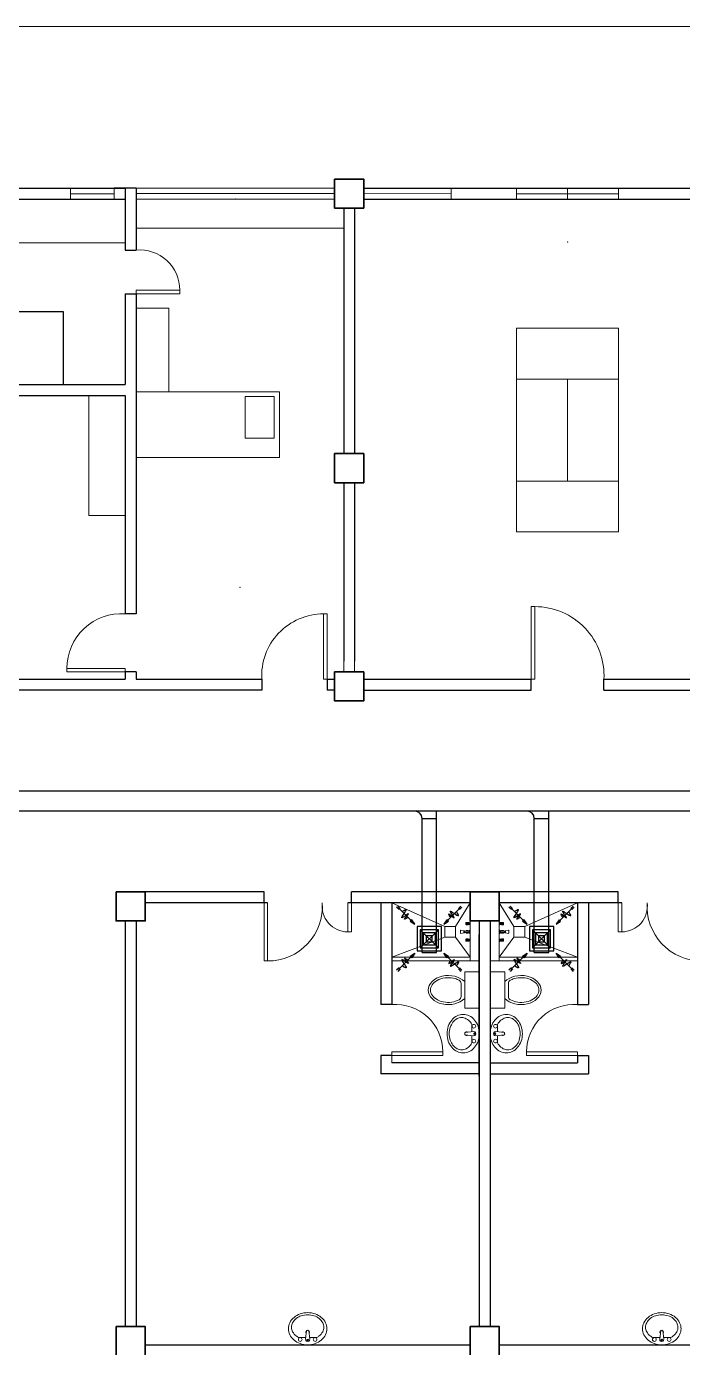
# Model space of a CAD drawing. Header units: millimetres. Extents: x 103 to 228, y 86 to 129.
# Drawn here: x 198.46 to 207.47, y 109.4 to 127.56 of the extents above; entities that cross this region are included whole.
import ezdxf

# ---------------------------------------------------------------- set-up
doc = ezdxf.new("R2010")
doc.units = ezdxf.units.MM
for name, color, linetype in [('AIR', 7, 'Continuous'), ('AIR-00', 8, 'Continuous'), ('AIR-03', 30, 'Continuous'), ('exhaust', 130, 'Continuous')]:
    doc.layers.add(name, color=color, linetype=linetype)

# ---------------------------------------------------------------- blocks, each defined once
blk = doc.blocks.new('GRILL-C-IN')
at = {"layer": 'AIR-00', "ltscale": 3}
for p, q in [((-0.623, 0.601), (-0.674, 0.651)), ((-0.601, 0.623), (-0.651, 0.674)), ((-0.637, 0.637), (-0.3, 0.3)), ((0.637, 0.637), (0.3, 0.3)), ((0.601, 0.623), (0.651, 0.674)), ((0.623, 0.601), (0.674, 0.651)), ((-0.637, -0.637), (-0.3, -0.3)), ((0.637, -0.637), (0.3, -0.3)), ((-0.623, -0.601), (-0.674, -0.651)), ((-0.601, -0.623), (-0.651, -0.674)), ((0.601, -0.623), (0.651, -0.674)), ((0.623, -0.601), (0.674, -0.651))]:
    blk.add_line(p, q, dxfattribs=at)
at = {"layer": 'AIR-00', "color": 50}
for p, q in [((-0.188, 0.187), (0.187, -0.188)), ((0.187, 0.187), (-0.188, -0.188))]:
    blk.add_line(p, q, dxfattribs=at)
at = {"layer": 'AIR-00', "ltscale": 3}
for points in [[(-0.362, 0.393), (-0.393, 0.362), (-0.3, 0.3)], [(0.393, 0.362), (0.362, 0.393), (0.3, 0.3)], [(-0.362, -0.393), (-0.393, -0.362), (-0.3, -0.3)], [(0.393, -0.362), (0.362, -0.393), (0.3, -0.3)]]:
    blk.add_lwpolyline(points, close=True, dxfattribs=at)
at = {"layer": 'AIR-00', "color": 50}
for points in [[(-0.188, -0.188), (0.187, -0.188), (0.187, 0.187), (-0.188, 0.187)], [(-0.125, -0.125), (0.125, -0.125), (0.125, 0.125), (-0.125, 0.125)], [(-0.062, -0.062), (0.062, -0.062), (0.062, 0.062), (-0.062, 0.062)]]:
    blk.add_lwpolyline(points, close=True, dxfattribs=at)
at = {"layer": 'AIR-00', "ltscale": 3}
for points in [[(-0.441, 0.441), (-0.512, 0.404), (-0.432, 0.514), (-0.568, 0.43), (-0.477, 0.6), (-0.561, 0.561)], [(0.441, 0.441), (0.404, 0.512), (0.514, 0.432), (0.43, 0.568), (0.6, 0.477), (0.561, 0.561)], [(-0.441, -0.441), (-0.512, -0.404), (-0.432, -0.514), (-0.568, -0.43), (-0.477, -0.6), (-0.561, -0.561)], [(0.441, -0.441), (0.404, -0.512), (0.514, -0.432), (0.43, -0.568), (0.6, -0.477), (0.561, -0.561)]]:
    blk.add_spline(points, degree=3, dxfattribs=at)
for points in [[(-0.3, 0.3), (-0.362, 0.393), (-0.393, 0.362)], [(0.3, 0.3), (0.393, 0.362), (0.362, 0.393)], [(-0.3, -0.3), (-0.362, -0.393), (-0.393, -0.362)], [(0.3, -0.3), (0.393, -0.362), (0.362, -0.393)]]:
    blk.add_solid(points, dxfattribs=at)
at = {"layer": 'AIR-03', "color": 6}
blk.add_lwpolyline([(-0.25, -0.25), (0.25, -0.25), (0.25, 0.25), (-0.25, 0.25)], close=True, dxfattribs=at)

msp = doc.modelspace()

# ---------------------------------------------------------------- linework, layer by layer
at = {"color": 8, "lineweight": 9}
for p, q in [((212.414, 127.561), (197.089, 127.56)), ((199.064, 125.186), (199.064, 125.336)), ((199.664, 125.336), (199.664, 125.186)), ((200.726, 125.336), (199.964, 125.336)), ((201.926, 125.336), (200.726, 125.336)), ((201.926, 125.336), (202.689, 125.336)), ((203.089, 125.336), (203.089, 125.336)), ((204.289, 125.336), (204.289, 125.186)), ((205.189, 125.186), (205.189, 125.336)), ((205.889, 125.336), (205.889, 125.186)), ((205.889, 125.336), (206.589, 125.336)), ((206.589, 125.336), (206.589, 125.186)), ((199.064, 125.261), (199.664, 125.261)), ((199.664, 125.186), (199.064, 125.186)), ((202.689, 125.263), (199.964, 125.263)), ((200.726, 125.186), (199.964, 125.186)), ((201.926, 125.186), (200.726, 125.186)), ((201.926, 125.186), (202.689, 125.186)), ((204.289, 125.261), (203.089, 125.263)), ((206.589, 125.261), (205.189, 125.261)), ((205.889, 125.186), (205.189, 125.186)), ((199.814, 124.586), (198.314, 124.586)), ((202.814, 118.688), (202.814, 118.836)), ((202.964, 118.688), (202.964, 118.836)), ((203.089, 118.586), (203.089, 118.586)), ((203.089, 118.436), (203.089, 118.436)), ((204.551, 115.514), (203.476, 115.514)), ((204.551, 115.514), (204.551, 114.714)), ((204.951, 115.514), (204.951, 114.714)), ((204.492, 115.241), (204.492, 115.214)), ((204.492, 115.241), (204.494, 115.241)), ((204.492, 115.214), (204.494, 115.214)), ((204.494, 115.241), (204.496, 115.244)), ((204.494, 115.241), (204.494, 115.214)), ((204.494, 115.214), (204.496, 115.211)), ((204.496, 115.244), (204.496, 115.211)), ((204.496, 115.244), (204.518, 115.244)), ((204.496, 115.211), (204.518, 115.211)), ((204.505, 115.241), (204.517, 115.241)), ((204.505, 115.234), (204.517, 115.234)), ((204.505, 115.221), (204.517, 115.221)), ((204.505, 115.214), (204.517, 115.214)), ((204.518, 115.244), (204.522, 115.242)), ((204.518, 115.241), (204.518, 115.233)), ((204.518, 115.214), (204.518, 115.222)), ((204.518, 115.211), (204.522, 115.213)), ((204.524, 115.242), (204.53, 115.242)), ((204.524, 115.214), (204.53, 115.214)), ((204.53, 115.242), (204.532, 115.241)), ((204.53, 115.242), (204.53, 115.214)), ((204.53, 115.214), (204.532, 115.214)), ((204.532, 115.241), (204.532, 115.214)), ((204.544, 115.239), (204.532, 115.239)), ((204.544, 115.216), (204.532, 115.216)), ((204.55, 115.245), (204.544, 115.241)), ((204.544, 115.241), (204.544, 115.214)), ((204.55, 115.211), (204.544, 115.214)), ((204.55, 115.245), (204.55, 115.211)), ((204.55, 115.245), (204.551, 115.245)), ((204.55, 115.211), (204.551, 115.211)), ((204.551, 115.245), (204.551, 115.211)), ((204.951, 115.245), (204.951, 115.211)), ((204.952, 115.245), (204.951, 115.245)), ((204.952, 115.211), (204.951, 115.211)), ((204.952, 115.245), (204.952, 115.211)), ((204.952, 115.245), (204.959, 115.241)), ((204.952, 115.211), (204.959, 115.214)), ((204.959, 115.241), (204.959, 115.214)), ((204.959, 115.239), (204.97, 115.239)), ((204.959, 115.216), (204.97, 115.216)), ((204.973, 115.242), (204.97, 115.241)), ((204.97, 115.241), (204.97, 115.214)), ((204.973, 115.214), (204.97, 115.214)), ((204.973, 115.242), (204.973, 115.214)), ((204.979, 115.242), (204.973, 115.242)), ((204.979, 115.214), (204.973, 115.214)), ((204.984, 115.244), (204.98, 115.242)), ((204.984, 115.211), (204.98, 115.213)), ((205.006, 115.244), (204.984, 115.244)), ((204.984, 115.241), (204.984, 115.233)), ((204.984, 115.214), (204.984, 115.222)), ((205.006, 115.211), (204.984, 115.211)), ((204.998, 115.241), (204.985, 115.241)), ((204.998, 115.214), (204.985, 115.214)), ((204.998, 115.234), (204.986, 115.234)), ((204.998, 115.221), (204.986, 115.221)), ((205.006, 115.244), (205.006, 115.211)), ((205.008, 115.241), (205.006, 115.244)), ((205.008, 115.214), (205.006, 115.211)), ((205.008, 115.241), (205.008, 115.214)), ((205.01, 115.241), (205.008, 115.241)), ((205.01, 115.214), (205.008, 115.214)), ((205.01, 115.241), (205.01, 115.214)), ((204.419, 115.095), (204.419, 115.133)), ((204.466, 115.126), (204.424, 115.135)), ((204.466, 115.102), (204.424, 115.093)), ((204.473, 115.126), (204.466, 115.126)), ((204.466, 115.126), (204.466, 115.102)), ((204.466, 115.126), (204.466, 115.102)), ((204.466, 115.102), (204.473, 115.102)), ((204.473, 115.102), (204.473, 115.126)), ((204.473, 115.121), (204.536, 115.121)), ((204.536, 115.106), (204.473, 115.106)), ((204.492, 115.127), (204.492, 115.121)), ((204.492, 115.127), (204.494, 115.127)), ((204.492, 115.106), (204.492, 115.101)), ((204.492, 115.101), (204.494, 115.101)), ((204.492, 115.013), (204.494, 115.013)), ((204.492, 115.013), (204.492, 114.987)), ((204.492, 114.987), (204.494, 114.987)), ((204.494, 115.127), (204.496, 115.131)), ((204.494, 115.127), (204.494, 115.121)), ((204.494, 115.106), (204.494, 115.101)), ((204.494, 115.101), (204.496, 115.097)), ((204.494, 115.013), (204.496, 115.017)), ((204.494, 115.013), (204.494, 114.987)), ((204.494, 114.987), (204.496, 114.984)), ((204.496, 115.131), (204.496, 115.121)), ((204.496, 115.131), (204.518, 115.131)), ((204.496, 115.106), (204.496, 115.097)), ((204.496, 115.097), (204.518, 115.097)), ((204.496, 115.017), (204.518, 115.017)), ((204.496, 115.017), (204.496, 114.984)), ((204.496, 114.984), (204.518, 114.984)), ((204.505, 115.127), (204.517, 115.127)), ((204.505, 115.101), (204.517, 115.101)), ((204.505, 115.013), (204.517, 115.013)), ((204.505, 115.006), (204.517, 115.006)), ((204.505, 114.994), (204.517, 114.994)), ((204.505, 114.987), (204.517, 114.987)), ((204.518, 115.131), (204.522, 115.128)), ((204.518, 115.127), (204.518, 115.121)), ((204.518, 115.101), (204.518, 115.106)), ((204.518, 115.097), (204.522, 115.099)), ((204.518, 115.017), (204.522, 115.015)), ((204.518, 115.013), (204.518, 115.006)), ((204.518, 114.987), (204.518, 114.994)), ((204.518, 114.984), (204.522, 114.986)), ((204.524, 115.128), (204.53, 115.128)), ((204.524, 115.1), (204.53, 115.1)), ((204.524, 115.014), (204.53, 115.014)), ((204.524, 114.986), (204.53, 114.986)), ((204.53, 115.128), (204.53, 115.121)), ((204.53, 115.128), (204.532, 115.127)), ((204.53, 115.106), (204.53, 115.1)), ((204.53, 115.1), (204.532, 115.101)), ((204.53, 115.014), (204.53, 114.986)), ((204.53, 115.014), (204.532, 115.014)), ((204.53, 114.986), (204.532, 114.987)), ((204.532, 115.127), (204.532, 115.121)), ((204.536, 115.125), (204.532, 115.125)), ((204.532, 115.106), (204.532, 115.101)), ((204.536, 115.103), (204.532, 115.103)), ((204.532, 115.014), (204.532, 114.987)), ((204.544, 115.012), (204.532, 115.012)), ((204.544, 114.989), (204.532, 114.989)), ((204.536, 115.097), (204.536, 115.131)), ((204.536, 115.131), (204.545, 115.131)), ((204.536, 115.121), (204.536, 115.106)), ((204.545, 115.097), (204.536, 115.097)), ((204.55, 115.017), (204.544, 115.014)), ((204.544, 115.014), (204.544, 114.987)), ((204.55, 114.983), (204.544, 114.987)), ((204.545, 115.131), (204.551, 115.143)), ((204.545, 115.097), (204.545, 115.131)), ((204.545, 115.131), (204.545, 115.097)), ((204.551, 115.085), (204.545, 115.097)), ((204.55, 115.017), (204.551, 115.017)), ((204.55, 115.017), (204.55, 114.983)), ((204.55, 114.983), (204.551, 114.983)), ((204.551, 115.143), (204.551, 115.085)), ((204.551, 115.017), (204.551, 114.983)), ((204.957, 115.131), (204.951, 115.143)), ((204.951, 115.143), (204.951, 115.085)), ((204.951, 115.085), (204.957, 115.097)), ((204.952, 115.017), (204.951, 115.017)), ((204.951, 115.017), (204.951, 114.983)), ((204.952, 114.983), (204.951, 114.983)), ((204.952, 115.017), (204.959, 115.014)), ((204.952, 115.017), (204.952, 114.983)), ((204.952, 114.983), (204.959, 114.987)), ((204.957, 115.097), (204.957, 115.131)), ((204.967, 115.131), (204.957, 115.131)), ((204.957, 115.131), (204.957, 115.097)), ((204.957, 115.097), (204.967, 115.097)), ((204.959, 115.014), (204.959, 114.987)), ((204.959, 115.012), (204.97, 115.012)), ((204.959, 114.989), (204.97, 114.989)), ((204.967, 115.097), (204.967, 115.131)), ((204.967, 115.125), (204.97, 115.125)), ((205.029, 115.121), (204.967, 115.121)), ((204.967, 115.121), (204.967, 115.106)), ((204.967, 115.106), (205.029, 115.106)), ((204.967, 115.103), (204.97, 115.103)), ((204.973, 115.128), (204.97, 115.127)), ((204.97, 115.127), (204.97, 115.121)), ((204.97, 115.106), (204.97, 115.101)), ((204.973, 115.1), (204.97, 115.101)), ((204.97, 115.014), (204.97, 114.987)), ((204.973, 115.014), (204.97, 115.014)), ((204.973, 114.986), (204.97, 114.987)), ((204.973, 115.128), (204.973, 115.121)), ((204.979, 115.128), (204.973, 115.128)), ((204.973, 115.106), (204.973, 115.1)), ((204.979, 115.1), (204.973, 115.1)), ((204.979, 115.014), (204.973, 115.014)), ((204.973, 115.014), (204.973, 114.986)), ((204.979, 114.986), (204.973, 114.986)), ((204.984, 115.131), (204.98, 115.128)), ((204.984, 115.097), (204.98, 115.099)), ((204.984, 115.017), (204.98, 115.015)), ((204.984, 114.984), (204.98, 114.986)), ((205.006, 115.131), (204.984, 115.131)), ((204.984, 115.127), (204.984, 115.121)), ((204.984, 115.101), (204.984, 115.106)), ((205.006, 115.097), (204.984, 115.097)), ((205.006, 115.017), (204.984, 115.017)), ((204.984, 115.013), (204.984, 115.006)), ((204.984, 114.987), (204.984, 114.994)), ((205.006, 114.984), (204.984, 114.984)), ((204.998, 115.127), (204.985, 115.127)), ((204.998, 115.101), (204.985, 115.101)), ((204.998, 115.013), (204.985, 115.013)), ((204.998, 114.987), (204.985, 114.987)), ((204.998, 115.006), (204.986, 115.006)), ((204.998, 114.994), (204.986, 114.994)), ((205.006, 115.131), (205.006, 115.121)), ((205.008, 115.127), (205.006, 115.131)), ((205.006, 115.106), (205.006, 115.097)), ((205.008, 115.101), (205.006, 115.097)), ((205.008, 115.013), (205.006, 115.017)), ((205.006, 115.017), (205.006, 114.984)), ((205.008, 114.987), (205.006, 114.984)), ((205.008, 115.127), (205.008, 115.121)), ((205.01, 115.127), (205.008, 115.127)), ((205.008, 115.106), (205.008, 115.101)), ((205.01, 115.101), (205.008, 115.101)), ((205.01, 115.013), (205.008, 115.013)), ((205.008, 115.013), (205.008, 114.987)), ((205.01, 114.987), (205.008, 114.987)), ((205.01, 115.127), (205.01, 115.121)), ((205.01, 115.106), (205.01, 115.101)), ((205.01, 115.013), (205.01, 114.987)), ((205.029, 115.126), (205.036, 115.126)), ((205.029, 115.102), (205.029, 115.126)), ((205.036, 115.102), (205.029, 115.102)), ((205.036, 115.126), (205.078, 115.135)), ((205.036, 115.126), (205.036, 115.102)), ((205.036, 115.126), (205.036, 115.102)), ((205.036, 115.102), (205.078, 115.093)), ((205.083, 115.095), (205.083, 115.133)), ((204.676, 114.564), (204.476, 114.564)), ((204.476, 114.564), (204.476, 114.064)), ((204.676, 114.064), (204.676, 114.564)), ((204.826, 114.564), (205.026, 114.564)), ((204.826, 114.064), (204.826, 114.564)), ((205.026, 114.564), (205.026, 114.064)), ((204.426, 114.405), (204.426, 114.224)), ((205.076, 114.405), (205.076, 114.224)), ((204.476, 114.064), (204.676, 114.064)), ((205.026, 114.064), (204.826, 114.064)), ((204.478, 113.728), (204.6, 113.742)), ((204.478, 113.699), (204.6, 113.686)), ((204.574, 113.738), (204.574, 113.841)), ((205.024, 113.728), (204.902, 113.742)), ((205.024, 113.699), (204.902, 113.686)), ((204.928, 113.738), (204.928, 113.841)), ((202.305, 109.635), (202.292, 109.513)), ((202.334, 109.635), (202.348, 109.513)), ((207.168, 109.635), (207.155, 109.513)), ((207.197, 109.635), (207.21, 109.513))]:
    msp.add_line(p, q, dxfattribs=at)
at = {"color": 8, "lineweight": 25}
for p, q in [((197.851, 125.336), (199.051, 125.336)), ((199.051, 125.336), (199.814, 125.336)), ((199.814, 125.336), (199.664, 125.336)), ((199.814, 125.336), (199.814, 124.486)), ((199.964, 125.336), (199.814, 125.336)), ((199.964, 125.336), (199.964, 124.486)), ((203.089, 125.336), (208.689, 125.336)), ((198.314, 125.186), (199.051, 125.186)), ((199.051, 125.186), (199.814, 125.186)), ((203.089, 125.186), (208.689, 125.186)), ((202.814, 125.063), (202.814, 121.688)), ((202.964, 125.063), (202.964, 121.688)), ((199.814, 124.486), (199.964, 124.486)), ((199.814, 123.886), (199.814, 122.636)), ((199.814, 123.886), (199.964, 123.886)), ((199.964, 123.886), (199.964, 119.486)), ((196.964, 122.636), (199.814, 122.636)), ((196.964, 122.486), (199.814, 122.486)), ((199.814, 122.486), (199.814, 119.486)), ((202.814, 121.288), (202.814, 118.836)), ((202.964, 121.288), (202.964, 118.836)), ((199.964, 119.486), (199.814, 119.486)), ((199.814, 118.686), (199.814, 118.586)), ((199.964, 118.686), (199.814, 118.686)), ((199.964, 118.686), (199.964, 118.586)), ((197.989, 118.586), (199.814, 118.586)), ((201.689, 118.436), (197.989, 118.436)), ((199.964, 118.586), (201.689, 118.586)), ((201.689, 118.586), (201.689, 118.436)), ((202.589, 118.586), (202.689, 118.586)), ((202.589, 118.586), (202.589, 118.436)), ((202.689, 118.436), (202.589, 118.436)), ((203.089, 118.586), (205.389, 118.586)), ((203.089, 118.436), (205.389, 118.436)), ((205.389, 118.436), (205.389, 118.586)), ((206.389, 118.586), (208.689, 118.586)), ((206.389, 118.436), (206.389, 118.586)), ((206.389, 118.436), (208.689, 118.436)), ((201.72, 115.664), (200.089, 115.664)), ((201.77, 115.514), (200.089, 115.514)), ((201.72, 115.514), (201.72, 115.664)), ((204.551, 115.514), (202.87, 115.514)), ((206.582, 115.664), (202.92, 115.664)), ((202.92, 115.514), (202.92, 115.664)), ((206.632, 115.514), (204.951, 115.514)), ((206.582, 115.514), (206.582, 115.664)), ((199.814, 115.264), (199.814, 109.687)), ((199.964, 115.264), (199.964, 109.687)), ((204.676, 115.264), (204.676, 109.687)), ((204.826, 115.264), (204.826, 109.687)), ((204.676, 113.128), (204.676, 115.078)), ((200.089, 109.437), (204.551, 109.437)), ((204.951, 109.437), (209.414, 109.437))]:
    msp.add_line(p, q, dxfattribs=at)
at = {"color": 8, "lineweight": 9, "ltscale": 0.4}
for p, q in [((202.814, 124.786), (199.964, 124.786)), ((199.314, 122.486), (199.314, 120.836)), ((199.314, 120.836), (199.814, 120.836))]:
    msp.add_line(p, q, dxfattribs=at)
at = {"color": 8, "lineweight": 25, "ltscale": 0.3}
for p, q in [((203.326, 115.514), (203.326, 114.114)), ((203.476, 115.514), (203.476, 114.114)), ((206.026, 115.514), (206.026, 114.114)), ((206.176, 115.514), (206.176, 114.114)), ((203.476, 114.114), (203.326, 114.114)), ((206.026, 114.114), (206.176, 114.114)), ((203.326, 113.414), (203.326, 113.164)), ((203.476, 113.414), (203.326, 113.414)), ((206.026, 113.414), (206.026, 113.314)), ((206.026, 113.414), (206.176, 113.414)), ((206.176, 113.414), (206.176, 113.164)), ((204.676, 113.164), (203.326, 113.164)), ((204.676, 113.314), (203.476, 113.314)), ((204.826, 113.314), (206.026, 113.314)), ((204.826, 113.164), (206.176, 113.164))]:
    msp.add_line(p, q, dxfattribs=at)
at = {"color": 8, "lineweight": 9, "ltscale": 0.3}
for p, q in [((204.201, 115.189), (203.476, 115.514)), ((204.351, 115.189), (204.551, 115.514)), ((205.151, 115.189), (204.951, 115.514)), ((205.301, 115.189), (206.026, 115.514)), ((204.201, 115.039), (203.476, 114.764)), ((204.351, 115.039), (204.551, 114.764)), ((205.151, 115.039), (204.951, 114.764)), ((205.301, 115.039), (206.026, 114.764))]:
    msp.add_line(p, q, dxfattribs=at)
at = {"color": 8, "lineweight": 13, "ltscale": 0.3}
msp.add_line((203.476, 113.414), (203.476, 113.314), dxfattribs=at)
at = {"color": 8, "lineweight": 9}
for points in [[(199.064, 125.336), (199.664, 125.336), (199.664, 125.186), (199.064, 125.186)], [(203.089, 125.336), (204.289, 125.336), (204.289, 125.186), (203.089, 125.186)], [(205.189, 125.336), (206.589, 125.336), (206.589, 125.186), (205.189, 125.186)], [(206.589, 122.711), (206.589, 123.411), (205.189, 123.411), (205.189, 122.711)], [(205.889, 122.711), (205.189, 122.711), (205.189, 121.311), (205.889, 121.311)], [(205.889, 122.711), (206.589, 122.711), (206.589, 121.311), (205.889, 121.311)], [(206.589, 121.311), (206.589, 120.611), (205.189, 120.611), (205.189, 121.311)]]:
    msp.add_lwpolyline(points, close=True, dxfattribs=at)
at = {"color": 8, "lineweight": 35}
for points in [[(202.689, 125.463), (203.089, 125.463), (203.089, 125.063), (202.689, 125.063)], [(202.689, 121.688), (203.089, 121.688), (203.089, 121.288), (202.689, 121.288)], [(202.689, 118.688), (203.089, 118.688), (203.089, 118.288), (202.689, 118.288)], [(199.689, 115.664), (200.089, 115.664), (200.089, 115.264), (199.689, 115.264)], [(204.551, 115.664), (204.951, 115.664), (204.951, 115.264), (204.551, 115.264)], [(199.689, 109.687), (200.089, 109.687), (200.089, 109.287), (199.689, 109.287)], [(204.551, 109.687), (204.951, 109.687), (204.951, 109.287), (204.551, 109.287)]]:
    msp.add_lwpolyline(points, close=True, dxfattribs=at)
at = {"color": 8, "lineweight": 13, "ltscale": 0.03}
for points in [[(199.964, 123.886), (199.964, 123.936), (200.564, 123.936), (200.564, 123.886)], [(202.589, 118.586), (202.539, 118.586), (202.539, 119.486), (202.589, 119.486)], [(199.814, 118.686), (199.814, 118.736), (199.014, 118.736), (199.014, 118.686)], [(201.77, 115.514), (201.72, 115.514), (201.72, 114.714), (201.77, 114.714)], [(202.92, 115.514), (202.87, 115.514), (202.87, 115.114), (202.92, 115.114)], [(206.582, 115.514), (206.632, 115.514), (206.632, 115.114), (206.582, 115.114)], [(203.476, 113.414), (203.476, 113.464), (204.176, 113.464), (204.176, 113.414)], [(206.026, 113.414), (206.026, 113.464), (205.326, 113.464), (205.326, 113.414)]]:
    msp.add_lwpolyline(points, close=True, dxfattribs=at)
at = {"color": 8, "lineweight": 9, "ltscale": 0.3}
for points in [[(199.964, 122.536), (199.964, 123.686), (200.414, 123.686), (200.414, 122.536)], [(201.934, 121.636), (199.964, 121.636), (199.964, 122.536), (201.934, 122.536)], [(201.459, 121.901), (201.859, 121.901), (201.859, 122.471), (201.459, 122.471)]]:
    msp.add_lwpolyline(points, close=True, dxfattribs=at)
at = {"color": 8, "lineweight": 25, "ltscale": 0.1}
msp.add_lwpolyline([(198.964, 123.636), (196.964, 123.636), (196.964, 122.636), (198.964, 122.636)], close=True, dxfattribs=at)
at = {"color": 8, "lineweight": 13}
msp.add_lwpolyline([(205.389, 118.586), (205.439, 118.586), (205.439, 119.586), (205.389, 119.586)], close=True, dxfattribs=at)
at = {"color": 8, "lineweight": 9, "ltscale": 0.03}
for points in [[(204.351, 115.039), (204.351, 115.189), (204.201, 115.189), (204.201, 115.039)], [(205.151, 115.039), (205.151, 115.189), (205.301, 115.189), (205.301, 115.039)]]:
    msp.add_lwpolyline(points, close=True, dxfattribs=at)
at = {"color": 8, "lineweight": 9, "ltscale": 0.3}
for points in [[(204.551, 114.764), (203.476, 114.764), (203.476, 114.714), (204.676, 114.714), (204.676, 114.714)], [(204.951, 114.764), (206.026, 114.764), (206.026, 114.714), (204.826, 114.714), (204.826, 114.714)]]:
    msp.add_lwpolyline(points, dxfattribs=at)
at = {"color": 8, "lineweight": 9}
for points in [[(204.455, 113.979, 0.11576), (204.373, 113.96, 0.104047), (204.299, 113.901, 0.090875), (204.251, 113.817, 0.083344), (204.234, 113.714, 0.083344), (204.251, 113.61, 0.090875), (204.299, 113.527, 0.104047), (204.373, 113.468, 0.11576), (204.455, 113.449, 0.11576), (204.538, 113.468, 0.104047), (204.611, 113.527, 0.090875), (204.659, 113.61, 0.083344), (204.676, 113.714, 0.083344), (204.659, 113.817, 0.090875), (204.611, 113.901, 0.104047), (204.538, 113.96, 0.11576)], [(205.047, 113.979, -0.11576), (205.13, 113.96, -0.104047), (205.203, 113.901, -0.090875), (205.251, 113.817, -0.083344), (205.268, 113.714, -0.083344), (205.251, 113.61, -0.090875), (205.203, 113.527, -0.104047), (205.13, 113.468, -0.11576), (205.047, 113.449, -0.11576), (204.965, 113.468, -0.104047), (204.891, 113.527, -0.090875), (204.843, 113.61, -0.083344), (204.826, 113.714, -0.083344), (204.843, 113.817, -0.090875), (204.891, 113.901, -0.104047), (204.965, 113.96, -0.11576)], [(202.585, 109.658, 0.11576), (202.565, 109.74, 0.104047), (202.507, 109.814, 0.090875), (202.423, 109.861, 0.083344), (202.32, 109.879, 0.083344), (202.216, 109.861, 0.090875), (202.132, 109.814, 0.104047), (202.074, 109.74, 0.11576), (202.055, 109.658, 0.11576), (202.074, 109.575, 0.104047), (202.132, 109.502, 0.090875), (202.216, 109.454, 0.083344), (202.32, 109.437, 0.083344), (202.423, 109.454, 0.090875), (202.507, 109.502, 0.104047), (202.565, 109.575, 0.11576)], [(207.447, 109.658, 0.11576), (207.428, 109.74, 0.104047), (207.37, 109.814, 0.090875), (207.286, 109.861, 0.083344), (207.182, 109.879, 0.083344), (207.079, 109.861, 0.090875), (206.995, 109.814, 0.104047), (206.937, 109.74, 0.11576), (206.917, 109.658, 0.11576), (206.937, 109.575, 0.104047), (206.995, 109.502, 0.090875), (207.079, 109.454, 0.083344), (207.182, 109.437, 0.083344), (207.286, 109.454, 0.090875), (207.37, 109.502, 0.104047), (207.428, 109.575, 0.11576)]]:
    msp.add_lwpolyline(points, format="xyb", close=True, dxfattribs=at)
for points in [[(204.434, 113.936, 0.124838), (204.372, 113.921, 0.105788), (204.314, 113.871, 0.086697), (204.278, 113.801, 0.076776), (204.264, 113.714, 0.076776), (204.278, 113.626, 0.086697), (204.314, 113.557, 0.105788), (204.372, 113.507, 0.124838), (204.434, 113.491, 0.124838), (204.497, 113.507, 0.105788), (204.554, 113.557, 0.040067), (204.574, 113.587), (204.574, 113.69, 0.040067)], [(205.068, 113.936, -0.124838), (205.131, 113.921, -0.105788), (205.188, 113.871, -0.086697), (205.225, 113.801, -0.076776), (205.238, 113.714, -0.076776), (205.225, 113.626, -0.086697), (205.188, 113.557, -0.105788), (205.131, 113.507, -0.124838), (205.068, 113.491, -0.124838), (205.006, 113.507, -0.105788), (204.948, 113.557, -0.040067), (204.928, 113.587), (204.928, 113.69, -0.040067)], [(202.542, 109.679, 0.124838), (202.526, 109.741, 0.105788), (202.477, 109.799, 0.086697), (202.407, 109.835, 0.076776), (202.32, 109.849, 0.076776), (202.232, 109.835, 0.086697), (202.163, 109.799, 0.105788), (202.113, 109.741, 0.124838), (202.097, 109.679, 0.124838), (202.113, 109.616, 0.105788), (202.163, 109.559, 0.040067), (202.193, 109.539), (202.295, 109.539, 0.040067)], [(207.405, 109.679, 0.124838), (207.389, 109.741, 0.105788), (207.34, 109.799, 0.086697), (207.27, 109.835, 0.076776), (207.182, 109.849, 0.076776), (207.095, 109.835, 0.086697), (207.025, 109.799, 0.105788), (206.976, 109.741, 0.124838), (206.96, 109.679, 0.124838), (206.976, 109.616, 0.105788), (207.025, 109.559, 0.040067), (207.056, 109.539), (207.158, 109.539, 0.040067)], [(202.344, 109.539), (202.446, 109.539, 0.040067), (202.477, 109.559, 0.105788), (202.526, 109.616, 0.124838), (202.542, 109.679, 0.124838)], [(207.207, 109.539), (207.309, 109.539, 0.040067), (207.34, 109.559, 0.105788), (207.389, 109.616, 0.124838), (207.405, 109.679, 0.124838)]]:
    msp.add_lwpolyline(points, format="xyb", dxfattribs=at)
for centre, radius in [((204.603, 113.816), 0.0255), ((204.61, 113.714), 0.0095), ((204.899, 113.816), 0.0255), ((204.893, 113.714), 0.0095), ((204.603, 113.612), 0.0255), ((204.899, 113.612), 0.0255), ((202.218, 109.51), 0.0255), ((202.421, 109.51), 0.0255), ((207.081, 109.51), 0.0255), ((207.284, 109.51), 0.0255), ((202.32, 109.503), 0.0095), ((207.182, 109.503), 0.0095)]:
    msp.add_circle(centre, radius, dxfattribs=at)
at = {"color": 8, "lineweight": 13, "ltscale": 0.03}
for centre, radius, start, end in [((200.012, 123.936), 0.552, 0, 94.9791), ((199.765, 118.736), 0.752, 86.3048, 180), ((202.539, 118.634), 0.851, 90, 183.2732), ((201.77, 115.465), 0.752, 270, 3.6952), ((202.87, 115.467), 0.353, 172.3719, 270), ((206.632, 115.467), 0.353, 270, 7.6281), ((207.732, 115.465), 0.752, 176.3048, 270), ((203.524, 113.464), 0.652, 0, 94.2422), ((205.978, 113.464), 0.652, 85.7578, 180)]:
    msp.add_arc(centre, radius, start, end, dxfattribs=at)
at = {"color": 8, "lineweight": 13}
msp.add_arc((205.439, 118.634), 0.951, 357.0624, 90, dxfattribs=at)
at = {"color": 8, "lineweight": 9}
for centre, radius, start, end in [((204.376, 114.405), 0.05, 0, 61.8499), ((205.126, 114.405), 0.05, 118.1501, 180), ((204.376, 114.224), 0.05, 298.0084, 360), ((205.126, 114.224), 0.05, 180, 241.9916), ((204.434, 113.805), 0.131, 61.5364, 90), ((204.41, 113.761), 0.181, 37.3815, 61.5364), ((205.092, 113.761), 0.181, 118.4636, 142.6185), ((205.068, 113.805), 0.131, 90, 118.4636), ((204.501, 113.714), 0.025, 161.3793, 198.6207), ((204.572, 113.714), 0.0948, 171.2026, 188.7974), ((204.501, 113.714), 0.025, 48.7978, 143.6932), ((204.501, 113.714), 0.025, 216.3068, 311.2022), ((204.373, 113.733), 0.228, 28.2037, 37.3815), ((204.603, 113.714), 0.028, 263.7545, 96.2455), ((204.899, 113.714), 0.028, 83.7545, 276.2455), ((205.129, 113.733), 0.228, 142.6185, 151.7963), ((205.001, 113.714), 0.025, 36.3068, 131.2022), ((205.001, 113.714), 0.025, 228.7978, 323.6932), ((204.93, 113.714), 0.0948, 351.2026, 8.7974), ((205.001, 113.714), 0.025, 341.3793, 18.6207), ((202.32, 109.612), 0.025, 126.3068, 221.2022), ((202.32, 109.541), 0.0948, 81.2026, 98.7974), ((202.32, 109.612), 0.025, 71.3793, 108.6207), ((202.32, 109.612), 0.025, 318.7978, 53.6932), ((207.182, 109.612), 0.025, 126.3068, 221.2022), ((207.182, 109.541), 0.0948, 81.2026, 98.7974), ((207.182, 109.612), 0.025, 71.3793, 108.6207), ((207.182, 109.612), 0.025, 318.7978, 53.6932), ((202.32, 109.51), 0.028, 173.7545, 6.2455), ((207.182, 109.51), 0.028, 173.7545, 6.2455)]:
    msp.add_arc(centre, radius, start, end, dxfattribs=at)
for centre, major_axis, ratio, start_param, end_param in [((204.5, 115.228), (0.00268, 0.00268), 1, 1.643677, 3.068487), ((204.505, 115.253), (0.00896, 0.00896), 1, 3.15309, 3.864175), ((204.505, 115.223), (0.00738, 0.00738), 1, 0.858879, 1.643677), ((204.505, 115.232), (-0.00738, 0.00738), 1, 1.497691, 2.282489), ((204.505, 115.202), (-0.00896, 0.00896), 1, -0.722807, -0.011722), ((204.517, 115.244), (-0.00268, 0.00268), 1, 2.356082, 2.983721), ((204.517, 115.23), (0.00268, 0.00268), 1, 0.157647, 0.785286), ((204.517, 115.225), (0.00268, 0.00268), 1, 3.926878, 4.554518), ((204.517, 115.211), (-0.00268, 0.00268), 1, -1.41315, -0.785511), ((204.511, 115.256), (-0.0118, 0.0118), 1, 2.876824, 3.009049), ((204.512, 115.223), (-0.00887, 0.00887), 1, 4.509022, 4.870036), ((204.512, 115.232), (-0.00887, 0.00887), 1, 2.983721, 3.344735), ((204.511, 115.199), (0.0118, 0.0118), 1, 0.132318, 0.264544), ((204.524, 115.245), (-0.00268, 0.00268), 1, 1.862141, 2.356082), ((204.519, 115.228), (0.00268, 0.00268), 1, 4.915531, 6.079819), ((204.524, 115.21), (-0.00268, 0.00268), 1, -0.785511, -0.291569), ((204.422, 115.097), (-0.00268, 0.00268), 1, 1.354119, 2.724181), ((204.5, 115), (0.00268, 0.00268), 1, 1.643677, 3.068487), ((204.505, 115.14), (0.00896, 0.00896), 1, 3.15309, 3.864175), ((204.505, 115.088), (0.00896, 0.00896), 1, 0.847989, 1.559075), ((204.505, 115.026), (0.00896, 0.00896), 1, 3.15309, 3.864175), ((204.505, 114.996), (0.00738, 0.00738), 1, 0.858879, 1.643677), ((204.505, 115.005), (-0.00738, 0.00738), 1, 1.497691, 2.282489), ((204.505, 114.975), (-0.00896, 0.00896), 1, -0.722807, -0.011722), ((204.517, 115.131), (0.00268, 0.00268), 1, 3.926878, 4.554518), ((204.517, 115.097), (0.00268, 0.00268), 1, 0.157647, 0.785286), ((204.517, 115.017), (-0.00268, 0.00268), 1, 2.356082, 2.983721), ((204.517, 115.003), (0.00268, 0.00268), 1, 0.157647, 0.785286), ((204.517, 114.998), (0.00268, 0.00268), 1, 3.926878, 4.554518), ((204.517, 114.983), (-0.00268, 0.00268), 1, -1.41315, -0.785511), ((204.511, 115.142), (-0.0118, 0.0118), 1, 2.876824, 3.009049), ((204.511, 115.086), (-0.0118, 0.0118), 1, -1.438478, -1.306252), ((204.511, 115.029), (0.0118, 0.0118), 1, 4.44762, 4.579846), ((204.512, 114.995), (-0.00887, 0.00887), 1, 4.509022, 4.870036), ((204.512, 115.005), (-0.00887, 0.00887), 1, 2.983721, 3.344735), ((204.511, 114.972), (0.0118, 0.0118), 1, 0.132318, 0.264544), ((204.524, 115.132), (0.00268, 0.00268), 1, 3.432937, 3.926878), ((204.524, 115.096), (0.00268, 0.00268), 1, 0.785286, 1.279227), ((204.524, 115.018), (-0.00268, 0.00268), 1, 1.862141, 2.356082), ((204.519, 115), (0.00268, 0.00268), 1, 4.915531, 6.079819), ((204.524, 114.982), (-0.00268, 0.00268), 1, -0.785511, -0.291569), ((205.08, 115.131), (-0.00268, -0.00268), 1, 2.92514, 4.295202), ((204.251, 114.314), (0.275, 0), 0.727273, 0.612555, 5.670631)]:
    msp.add_ellipse(centre, major_axis=major_axis, ratio=ratio, start_param=start_param, end_param=end_param, dxfattribs=at)
at = {"color": 8, "lineweight": 9, "extrusion": (2.88216e-41, -4.99074e-41, -1)}
for centre, major_axis, start_param, end_param in [((204.979, 115.245), (0.00268, -0.00268), 0.291344, 0.785286), ((204.983, 115.228), (-0.00268, -0.00268), 0.203142, 1.36743), ((204.979, 115.21), (0.00268, -0.00268), 3.926878, 4.42082), ((204.991, 115.223), (-0.00887, -0.00887), 1.36743, 1.728443), ((204.991, 115.232), (0.00887, -0.00887), 1.412925, 1.773938), ((204.991, 115.256), (-0.0118, -0.0118), -0.264769, -0.132543), ((204.991, 115.199), (-0.0118, -0.0118), 1.703115, 1.83534), ((204.985, 115.244), (-0.00268, -0.00268), -0.785511, -0.157871), ((204.986, 115.23), (0.00268, -0.00268), 3.299239, 3.926878), ((204.986, 115.225), (0.00268, -0.00268), 0.785286, 1.412925), ((204.985, 115.211), (0.00268, -0.00268), 3.299239, 3.926878), ((204.997, 115.253), (-0.00896, -0.00896), -1.559299, -0.848214), ((204.997, 115.223), (0.00738, -0.00738), 4.000472, 4.78527), ((204.997, 115.232), (-0.00738, -0.00738), 4.639283, 5.424081), ((204.997, 115.202), (0.00896, -0.00896), 3.989582, 4.700667), ((205.002, 115.228), (0.00268, -0.00268), 4.78527, 6.21008), ((204.979, 115.132), (-0.00268, -0.00268), -1.279452, -0.785511), ((204.979, 115.096), (0.00268, -0.00268), 3.926878, 4.42082), ((204.979, 115.018), (-0.00268, -0.00268), -1.279452, -0.785511), ((204.983, 115), (-0.00268, -0.00268), 0.203142, 1.36743), ((204.979, 114.982), (-0.00268, -0.00268), 2.356082, 2.850023), ((204.991, 114.995), (0.00887, -0.00887), 2.938226, 3.299239), ((204.991, 115.005), (-0.00887, -0.00887), -0.157871, 0.203142), ((204.991, 115.142), (0.0118, -0.0118), 1.306028, 1.438253), ((204.991, 115.086), (0.0118, -0.0118), 3.273911, 3.406137), ((204.991, 115.029), (-0.0118, -0.0118), -0.264769, -0.132543), ((204.991, 114.972), (-0.0118, -0.0118), 1.703115, 1.83534), ((204.985, 115.131), (-0.00268, -0.00268), -0.785511, -0.157871), ((204.985, 115.097), (0.00268, -0.00268), 3.299239, 3.926878), ((204.985, 115.017), (0.00268, -0.00268), 0.785286, 1.412925), ((204.986, 115.003), (0.00268, -0.00268), 3.299239, 3.926878), ((204.986, 114.998), (0.00268, -0.00268), 0.785286, 1.412925), ((204.985, 114.983), (-0.00268, -0.00268), 1.728443, 2.356082), ((204.997, 115.14), (0.00896, -0.00896), 0.011497, 0.722582), ((204.997, 115.088), (-0.00896, -0.00896), 2.418785, 3.129871), ((204.997, 115.026), (-0.00896, -0.00896), -1.559299, -0.848214), ((204.997, 114.996), (0.00738, -0.00738), 4.000472, 4.78527), ((204.997, 115.005), (0.00738, -0.00738), 6.21008, 6.994878), ((204.997, 114.975), (-0.00896, -0.00896), 2.418785, 3.129871), ((205.002, 115), (-0.00268, -0.00268), 3.214474, 4.639283), ((205.08, 115.097), (0.00268, -0.00268), 6.066508, 7.43657)]:
    msp.add_ellipse(centre, major_axis=major_axis, ratio=1, start_param=start_param, end_param=end_param, dxfattribs=at)
at = {"color": 8, "lineweight": 9, "extrusion": (-2.88216e-41, -4.99074e-41, -1)}
msp.add_ellipse((204.422, 115.131), major_axis=(-0.00268, 0.00268), ratio=1, start_param=6.066732, end_param=7.436794, dxfattribs=at)
at = {"color": 8, "lineweight": 9, "extrusion": (0, 0, -1)}
msp.add_ellipse((205.251, 114.314), major_axis=(-0.275, 0), ratio=0.727273, start_param=0.612555, end_param=5.670631, dxfattribs=at)
at = {"color": 8, "lineweight": 9}
for points in [[(204.4, 114.449), (204.383, 114.457), (204.365, 114.465), (204.274, 114.492), (204.187, 114.487), (204.055, 114.429), (204.014, 114.379), (204, 114.281), (204.026, 114.228), (204.138, 114.154), (204.221, 114.137), (204.335, 114.152), (204.37, 114.164), (204.4, 114.179)], [(205.103, 114.449), (205.119, 114.457), (205.137, 114.465), (205.228, 114.492), (205.315, 114.487), (205.447, 114.429), (205.488, 114.379), (205.502, 114.281), (205.476, 114.228), (205.365, 114.154), (205.281, 114.137), (205.167, 114.152), (205.132, 114.164), (205.103, 114.179)]]:
    msp.add_open_spline(points, degree=3, knots=[0.937253, 0.937253, 0.937253, 0.937253, 1.185372, 1.185372, 2.113864, 2.113864, 3.042356, 3.042356, 3.970847, 3.970847, 4.899339, 4.899339, 5.346062, 5.346062, 5.346062, 5.346062], dxfattribs=at)
msp.add_point((201.326, 125.186), dxfattribs=at)
at = {"color": 8, "lineweight": 9, "ltscale": 0.3}
for p in [(205.889, 124.596), (201.389, 119.849)]:
    msp.add_point(p, dxfattribs=at)
at = {"layer": 'exhaust'}
for p, q in [((211.958, 117.048), (198.268, 117.048)), ((211.958, 116.773), (188.793, 116.773)), ((203.89, 114.831), (203.89, 116.673)), ((203.89, 116.673), (204.09, 116.673)), ((204.09, 114.831), (204.09, 116.773)), ((205.432, 114.831), (205.432, 116.673)), ((205.432, 116.673), (205.632, 116.673)), ((205.632, 114.831), (205.632, 116.773)), ((203.89, 114.831), (204.09, 114.831)), ((205.432, 114.831), (205.632, 114.831))]:
    msp.add_line(p, q, dxfattribs=at)
for centre, start in [((203.79, 116.673), 360), ((205.332, 116.673), 0)]:
    msp.add_arc(centre, 0.1, start, 90, dxfattribs=at)

# ---------------------------------------------------------------- block references
at = {"layer": 'AIR', "xscale": 0.6658363358532475, "yscale": 0.6658363358532475, "zscale": 0.6658363358532475}
for p in [(203.99, 115.019), (205.532, 115.019)]:
    msp.add_blockref('GRILL-C-IN', p, dxfattribs=at)

doc.saveas('drawing.dxf')
